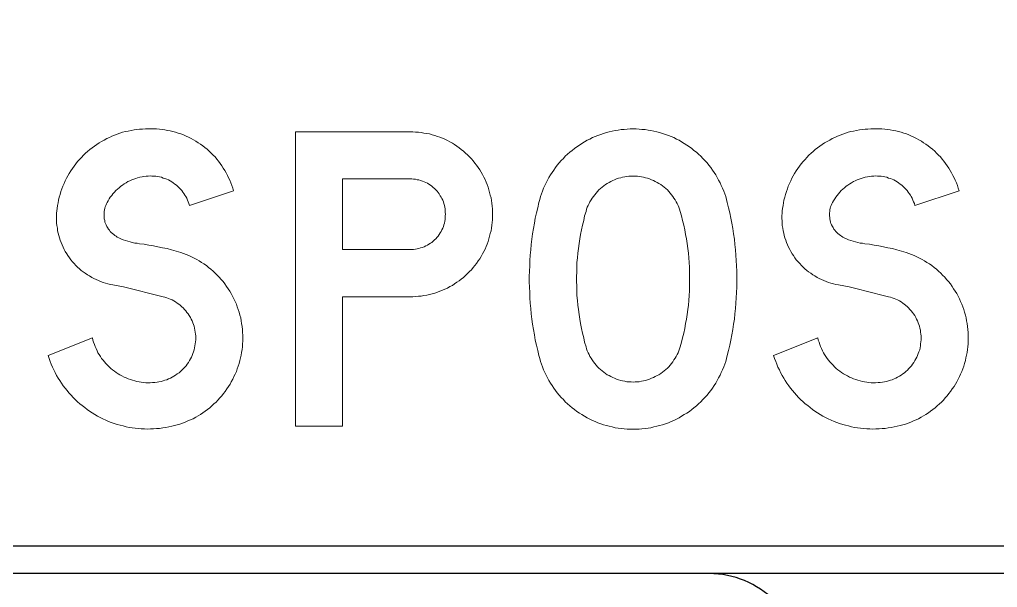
# Model space of a CAD drawing. Extents: x 0 to 420, y 0 to 297.
# Drawn here: x 169.04 to 195.62, y 176.21 to 191.64 of the extents above; entities that cross this region are included whole.
import ezdxf

# ---------------------------------------------------------------- set-up
doc = ezdxf.new("R2010")
doc.units = 0
doc.header["$LTSCALE"] = 0.3
doc.layers.add('BLUE', color=162, linetype='CONTINUOUS')
doc.layers.add('L25', color=1, linetype='CONTINUOUS')

msp = doc.modelspace()

# ---------------------------------------------------------------- linework, layer by layer
at = {"layer": 'BLUE'}
msp.add_lwpolyline([(101.0413013, 179.0823251), (101.0413013, 204.067902, -0.4142135624), (102.7913013, 205.817902), (247.7913013, 205.817902, -0.4142135624), (249.5413013, 204.067902), (249.5413013, 179.0823251, -0.4142135624), (247.7913013, 177.3323251), (102.7913013, 177.3323251, -0.4142135624)], format="xyb", close=True, dxfattribs=at)
at = {"layer": 'BLUE', "lineweight": 0}
for points in [[(172.7798102, 181.7846245), (172.7206504, 181.7780512), (172.6614907, 181.7780512), (172.5957576, 181.7714779), (172.5365978, 181.7714779), (172.477438, 181.7714779), (172.4117049, 181.7780512), (172.3525452, 181.7846245), (172.2933854, 181.7977711), (172.2342256, 181.8043444), (172.1750658, 181.8240643), (172.1159061, 181.837211), (172.0567463, 181.8569309), (171.9975865, 181.8766508), (171.9384267, 181.902944), (171.8858403, 181.922664), (171.8266805, 181.9555305), (171.774094, 181.9818237), (171.7215076, 182.0146903), (171.6689211, 182.0475568), (171.6229079, 182.0804234), (171.5703215, 182.1198632), (171.5243083, 182.1593031), (171.4782951, 182.1987429), (171.4388553, 182.2447561), (171.3928421, 182.2907692), (171.3534023, 182.3367824), (171.3139624, 182.3827956), (171.2745226, 182.4288087), (171.241656, 182.4813952), (171.2087895, 182.5339817), (171.175923, 182.5865681), (171.1496297, 182.6391546), (171.1233365, 182.6983144), (171.0970432, 182.7509008), (171.0773233, 182.8100606), (171.0576034, 182.8692204), (171.0378835, 182.9283802), (171.0247369, 182.9875399), (169.8218214, 182.5076884), (169.8481146, 182.4288087), (169.8809812, 182.349929), (169.9072744, 182.2710493), (169.940141, 182.1921696), (169.9795808, 182.1198632), (170.0124474, 182.0475568), (170.0518872, 181.9686771), (170.0979004, 181.8963707), (170.1373402, 181.8306377), (170.1833534, 181.7583313), (170.2293665, 181.6860249), (170.281953, 181.6202918), (170.3345395, 181.5545587), (170.3871259, 181.4953989), (170.4462857, 181.4296658), (170.4988722, 181.3705061), (170.558032, 181.3113463), (170.6171917, 181.2521865), (170.6829248, 181.1996), (170.7486579, 181.1470136), (170.814391, 181.0944271), (170.8801241, 181.0418406), (170.9458572, 180.9958275), (171.0181635, 180.9498143), (171.0904699, 180.9038012), (171.1627763, 180.8643613), (171.2350827, 180.8249215), (171.3073891, 180.7920549), (171.3862688, 180.7526151), (171.4651485, 180.7197485), (171.5374549, 180.6934553), (171.6163346, 180.6605887), (171.6952143, 180.6342955), (171.7806673, 180.6145756), (171.859547, 180.5948557), (171.9384267, 180.5751357), (172.0238797, 180.5554158), (172.1027594, 180.5422692), (172.1882125, 180.5356959), (172.2670922, 180.5225493), (172.3525452, 180.515976), (172.4379982, 180.515976), (172.5168779, 180.5094027), (172.6023309, 180.515976), (172.6877839, 180.515976), (172.7666636, 180.5225493), (172.8521166, 180.5291226), (172.9375696, 180.5422692), (173.0164493, 180.5554158), (173.1019023, 180.5685624), (173.180782, 180.5882824), (173.2530884, 180.6080023), (173.3319681, 180.6277222), (173.4042745, 180.6474421), (173.4765809, 180.6737354), (173.5488873, 180.7000286), (173.6211937, 180.7328951), (173.6935001, 180.7591884), (173.7592332, 180.7920549), (173.8315396, 180.8314948), (173.8972727, 180.8709346), (173.9630057, 180.9103745), (174.0287388, 180.9498143), (174.0878986, 180.9958275), (174.1536317, 181.0418406), (174.2127915, 181.0878538), (174.2719512, 181.1404403), (174.3245377, 181.1930267), (174.3836975, 181.2456132), (174.4362839, 181.2981997), (174.4888704, 181.3573594), (174.5414569, 181.4165192), (174.58747, 181.475679), (174.6334832, 181.5348388), (174.6794964, 181.6005719), (174.7189362, 181.6663049), (174.7649494, 181.732038), (174.7978159, 181.7977711), (174.8372558, 181.8635042), (174.8701223, 181.9358106), (174.9029888, 182.0015437), (174.9358554, 182.0738501), (174.9621486, 182.1461565), (174.9884419, 182.2184629), (175.0081618, 182.2907692), (175.0278817, 182.3696489), (175.0476016, 182.4419553), (175.0673216, 182.520835), (175.0804682, 182.5931414), (175.0936148, 182.6720211), (175.1001881, 182.7443275), (175.1067614, 182.8232072), (175.1133347, 182.9020869), (175.1133347, 182.9809666), (175.1133347, 183.0598463), (175.1067614, 183.138726), (175.1001881, 183.2176057), (175.0936148, 183.2964854), (175.0804682, 183.3753651), (175.0673216, 183.4542448), (175.0541749, 183.5331245), (175.034455, 183.6054309), (175.0081618, 183.6843106), (174.9884419, 183.756617), (174.9621486, 183.8354967), (174.9358554, 183.9078031), (174.9029888, 183.9801095), (174.8701223, 184.0524159), (174.8306825, 184.118149), (174.7978159, 184.1904554), (174.7583761, 184.2561885), (174.7123629, 184.3219216), (174.6663497, 184.3876546), (174.6203366, 184.4533877), (174.5743234, 184.5191208), (174.521737, 184.5782806), (174.4691505, 184.6374404), (174.416564, 184.6900268), (174.3639776, 184.7491866), (174.3048178, 184.8017731), (174.245658, 184.8543595), (174.1799249, 184.9003727), (174.1207651, 184.9529592), (174.0550321, 184.9989723), (173.989299, 185.0384122), (173.9235659, 185.0844253), (173.8578328, 185.1172919), (173.7855264, 185.1567317), (173.71322, 185.1895983), (173.6409136, 185.2224648), (173.5686072, 185.2553314), (173.4963008, 185.2816246), (173.4239944, 185.3079178), (173.2991016, 185.3473577), (173.1742087, 185.3802242), (173.0558892, 185.4130908), (172.9309963, 185.439384), (172.8061034, 185.4656772), (172.6812106, 185.4919705), (172.5563177, 185.5116904), (172.4314249, 185.5314103), (172.2999587, 185.5445569), (172.2407989, 185.5577035), (172.1750658, 185.5642769), (172.1093328, 185.5774235), (172.050173, 185.5971434), (171.9844399, 185.6168633), (171.9252801, 185.6365832), (171.859547, 185.6563032), (171.8003873, 185.6825964), (171.7412275, 185.7088896), (171.7017876, 185.7286096), (171.6689211, 185.7483295), (171.6360545, 185.7680494), (171.603188, 185.7943427), (171.5703215, 185.8206359), (171.5374549, 185.8535024), (171.5111617, 185.8797957), (171.4848684, 185.9126622), (171.4585752, 185.9455287), (171.4388553, 185.9849686), (171.4125621, 186.0178351), (171.3994154, 186.057275), (171.3796955, 186.0967148), (171.3665489, 186.1361547), (171.3599756, 186.1755945), (171.346829, 186.2216077), (171.3402557, 186.2610476), (171.3402557, 186.3004874), (171.3402557, 186.3465006), (171.3402557, 186.3859404), (171.346829, 186.4253803), (171.3534023, 186.4713934), (171.3599756, 186.5108333), (171.3731222, 186.5502731), (171.3862688, 186.589713), (171.4059887, 186.6291528), (171.4257087, 186.6685927), (171.4520019, 186.7146058), (171.4782951, 186.7671923), (171.5111617, 186.8132055), (171.5506015, 186.8592186), (171.5834681, 186.9052318), (171.6229079, 186.9512449), (171.6623478, 186.9906848), (171.7083609, 187.0301246), (171.7478008, 187.0695645), (171.7938139, 187.1090043), (171.8398271, 187.1418709), (171.8858403, 187.1747374), (171.9384267, 187.2010307), (171.9910132, 187.2338972), (172.0435997, 187.2536171), (172.0961861, 187.2799104), (172.1487726, 187.2996303), (172.2013591, 187.3193502), (172.2539455, 187.3390701), (172.3131053, 187.3522168), (172.3722651, 187.3653634), (172.4248516, 187.3719367), (172.4840113, 187.3850833), (172.5431711, 187.3850833), (172.5957576, 187.3916566), (172.6417707, 187.3850833), (172.6943572, 187.3850833), (172.7469437, 187.37851), (172.7995301, 187.3719367), (172.8455433, 187.3653634), (172.8981298, 187.3522168), (172.9441429, 187.3324968), (172.9967294, 187.3193502), (173.0427426, 187.2996303), (173.0887557, 187.2799104), (173.1347689, 187.2536171), (173.180782, 187.2273239), (173.2202219, 187.2010307), (173.266235, 187.1681641), (173.3056749, 187.1352976), (173.3451147, 187.102431), (173.3779813, 187.0695645), (173.4174211, 187.0301246), (173.4502877, 186.9906848), (173.4831542, 186.9512449), (173.5094475, 186.9118051), (173.5357407, 186.8657919), (173.5620339, 186.8263521), (173.5883272, 186.7803389), (173.6080471, 186.7343258), (173.627767, 186.6817393), (173.6474869, 186.6357261), (173.6606335, 186.589713), (174.8569757, 186.9841115), (174.8372558, 187.0564179), (174.8109625, 187.1287243), (174.7846693, 187.2010307), (174.7583761, 187.2733371), (174.7255095, 187.3390701), (174.692643, 187.4048032), (174.6597764, 187.4705363), (174.6203366, 187.5362694), (174.5808967, 187.6020025), (174.5414569, 187.6677356), (174.4954437, 187.7268953), (174.4494306, 187.7860551), (174.4034174, 187.8452149), (174.3574042, 187.9043747), (174.3048178, 187.9569611), (174.2522313, 188.0095476), (174.1930715, 188.0621341), (174.1404851, 188.1147205), (174.0813253, 188.1607337), (174.0221655, 188.2067469), (173.9630057, 188.25276), (173.8972727, 188.2921999), (173.8381129, 188.3316397), (173.7723798, 188.3710796), (173.7066467, 188.4039461), (173.6343403, 188.443386), (173.5686072, 188.4696792), (173.4963008, 188.5025457), (173.4305678, 188.528839), (173.3582614, 188.5551322), (173.285955, 188.5748521), (173.2136486, 188.5945721), (173.1413422, 188.614292), (173.0690358, 188.6274386), (172.9901561, 188.6405852), (172.9178497, 188.6537318), (172.8455433, 188.6603051), (172.7666636, 188.6668784), (172.6943572, 188.6668784), (172.6154775, 188.6668784), (172.5431711, 188.6668784), (172.4642914, 188.6668784), (172.3854117, 188.6603051), (172.306532, 188.6603051), (172.2276523, 188.6471585), (172.1553459, 188.6405852), (172.0764662, 188.6274386), (171.9975865, 188.6077187), (171.9252801, 188.5945721), (171.8464004, 188.5748521), (171.774094, 188.5485589), (171.7017876, 188.5222657), (171.6229079, 188.4959724), (171.5506015, 188.4696792), (171.4848684, 188.4368126), (171.4125621, 188.4039461), (171.3402557, 188.3645063), (171.2745226, 188.3250664), (171.2087895, 188.2856266), (171.1430564, 188.2461867), (171.0773233, 188.2001735), (171.0181635, 188.1541604), (170.9524305, 188.1081472), (170.8932707, 188.0555608), (170.8341109, 188.0029743), (170.7815244, 187.9503878), (170.728938, 187.891228), (170.6697782, 187.8386416), (170.623765, 187.7794818), (170.5711786, 187.7137487), (170.5251654, 187.6545889), (170.4791523, 187.5888559), (170.4397124, 187.5231228), (170.3936992, 187.4573897), (170.3542594, 187.3916566), (170.3213929, 187.3259235), (170.281953, 187.2536171), (170.2556598, 187.1813107), (170.2227932, 187.1090043), (170.1965, 187.0366979), (170.1702068, 186.9643916), (170.1439135, 186.8855119), (170.1241936, 186.8132055), (170.1044737, 186.7343258), (170.0913271, 186.6620194), (170.0781804, 186.5831397), (170.0650338, 186.50426), (170.0584605, 186.4385269), (170.0518872, 186.3727938), (170.0453139, 186.3070607), (170.0453139, 186.2347543), (170.0518872, 186.1690212), (170.0518872, 186.1032881), (170.0584605, 186.0375551), (170.0716071, 185.971822), (170.0781804, 185.8995156), (170.0979004, 185.8337825), (170.111047, 185.7680494), (170.1307669, 185.7088896), (170.1504868, 185.6431566), (170.1767801, 185.5774235), (170.2030733, 185.5182637), (170.2293665, 185.4525306), (170.2556598, 185.3933708), (170.2885263, 185.3342111), (170.3279662, 185.2750513), (170.3608327, 185.2224648), (170.4002726, 185.163305), (170.4397124, 185.1107186), (170.4857256, 185.0581321), (170.5251654, 185.0121189), (170.5711786, 184.9595325), (170.623765, 184.9135193), (170.6697782, 184.8675062), (170.7223647, 184.821493), (170.7749511, 184.7820531), (170.8275376, 184.7426133), (170.8866974, 184.7031734), (170.9458572, 184.6703069), (171.0050169, 184.6308671), (171.0641767, 184.5980005), (171.1233365, 184.5717073), (171.1890696, 184.545414), (171.2482293, 184.5191208), (171.3139624, 184.4928276), (171.3796955, 184.4731077), (171.4454286, 184.4533877), (171.517735, 184.4402411), (171.5834681, 184.4270945), (171.7280809, 184.4008013), (171.8726936, 184.374508), (172.0173064, 184.3416415), (172.1619192, 184.3022016), (172.2999587, 184.2693351), (172.5168779, 184.2101753), (172.7272237, 184.1575888), (172.9441429, 184.1050024), (172.9901561, 184.0918558), (173.0427426, 184.0787091), (173.095329, 184.0589892), (173.1413422, 184.0392693), (173.1939286, 184.0195494), (173.2399418, 183.9932561), (173.285955, 183.9669629), (173.3253948, 183.9340964), (173.371408, 183.9078031), (173.4108478, 183.8749366), (173.4502877, 183.8354967), (173.4897275, 183.8026302), (173.5291674, 183.7631903), (173.5620339, 183.7237505), (173.5949005, 183.6777373), (173.627767, 183.6382975), (173.6540602, 183.5922843), (173.6869268, 183.5462712), (173.7066467, 183.500258), (173.7329399, 183.4542448), (173.7526599, 183.4016584), (173.7723798, 183.3490719), (173.7855264, 183.3030587), (173.798673, 183.2504723), (173.8118196, 183.1978858), (173.8183929, 183.1452993), (173.8249663, 183.0927129), (173.8315396, 183.0401264), (173.8315396, 182.9875399), (173.8315396, 182.9349535), (173.8249663, 182.882367), (173.8183929, 182.8297805), (173.8118196, 182.7706208), (173.798673, 182.7180343), (173.7855264, 182.6654478), (173.7723798, 182.6128614), (173.7526599, 182.5602749), (173.7329399, 182.5142617), (173.71322, 182.4616753), (173.6869268, 182.4156621), (173.6606335, 182.3696489), (173.6343403, 182.3236358), (173.6014738, 182.2776226), (173.5686072, 182.2316095), (173.5357407, 182.1921696), (173.4963008, 182.1527298), (173.456861, 182.1132899), (173.4174211, 182.0738501), (173.3779813, 182.0409835), (173.3319681, 182.008117), (173.285955, 181.9752504), (173.2399418, 181.9489572), (173.1939286, 181.922664), (173.1479155, 181.8963707), (173.095329, 181.8766508), (173.0427426, 181.8503576), (172.9967294, 181.837211), (172.9441429, 181.817491), (172.8915565, 181.8043444), (172.8323967, 181.7977711)], [(179.6620642, 184.1050024), (177.8215378, 184.1050024), (177.8215378, 180.5882824), (176.5397426, 180.5882824), (176.5397426, 188.5879987), (179.6620642, 188.5879987), (179.7343706, 188.5879987), (179.806677, 188.5814254), (179.8855567, 188.5748521), (179.957863, 188.5682788), (180.0301694, 188.5551322), (180.1090491, 188.5419856), (180.1813555, 188.528839), (180.2536619, 188.509119), (180.3259683, 188.4893991), (180.3982747, 188.4631059), (180.4640078, 188.443386), (180.5363142, 188.4105194), (180.6020473, 188.3842262), (180.6743537, 188.3513596), (180.7400868, 188.3119198), (180.8058198, 188.2790532), (180.8649796, 188.2396134), (180.9307127, 188.2001735), (180.9898725, 188.1541604), (181.0490322, 188.1081472), (181.108192, 188.0621341), (181.1673518, 188.0095476), (181.2199383, 187.9635344), (181.2725247, 187.9043747), (181.3251112, 187.8517882), (181.3711244, 187.7992017), (181.4171375, 187.740042), (181.4631507, 187.6808822), (181.5091638, 187.6151491), (181.5486037, 187.5559893), (181.5880435, 187.4902562), (181.6274834, 187.4245231), (181.6603499, 187.3587901), (181.6932165, 187.293057), (181.726083, 187.2207506), (181.7523763, 187.1550175), (181.7786695, 187.0827111), (181.7983894, 187.0104047), (181.8181093, 186.9380983), (181.8378293, 186.8657919), (181.8575492, 186.7934855), (181.8706958, 186.7211791), (181.8772691, 186.6488728), (181.8904157, 186.569993), (181.896989, 186.4976867), (181.896989, 186.418807), (181.896989, 186.3465006), (181.896989, 186.2741942), (181.896989, 186.1953145), (181.8904157, 186.1230081), (181.8772691, 186.0507017), (181.8706958, 185.971822), (181.8575492, 185.8995156), (181.8378293, 185.8272092), (181.8181093, 185.7549028), (181.7983894, 185.6825964), (181.7786695, 185.61029), (181.7523763, 185.5379836), (181.726083, 185.4722505), (181.6932165, 185.3999441), (181.6603499, 185.3342111), (181.6274834, 185.268478), (181.5880435, 185.2027449), (181.5486037, 185.1370118), (181.5091638, 185.077852), (181.4631507, 185.0121189), (181.4171375, 184.9529592), (181.3711244, 184.9003727), (181.3251112, 184.8412129), (181.2725247, 184.7886265), (181.2199383, 184.73604), (181.1673518, 184.6834535), (181.108192, 184.6308671), (181.0490322, 184.5848539), (180.9898725, 184.5388407), (180.9307127, 184.4994009), (180.8649796, 184.4533877), (180.8058198, 184.4139479), (180.7400868, 184.3810813), (180.6743537, 184.3416415), (180.6020473, 184.3087749), (180.5363142, 184.2824817), (180.4640078, 184.2561885), (180.3982747, 184.2298952), (180.3259683, 184.203602), (180.2536619, 184.1838821), (180.1813555, 184.1641622), (180.1090491, 184.1510155), (180.0301694, 184.1378689), (179.957863, 184.1247223), (179.8855567, 184.118149), (179.806677, 184.1115757), (179.7343706, 184.1050024)], [(183.1590643, 186.6685927), (183.1261977, 186.5239799), (183.0933312, 186.3859404), (183.0604646, 186.2413276), (183.0341714, 186.1032881), (183.0078782, 185.9586754), (182.9881582, 185.8140626), (182.9684383, 185.6694498), (182.9487184, 185.524837), (182.9355718, 185.3802242), (182.9224252, 185.2356114), (182.9158518, 185.0909986), (182.9092785, 184.9463859), (182.9027052, 184.8017731), (182.8961319, 184.6571603), (182.8961319, 184.5125475), (182.9027052, 184.3679347), (182.9092785, 184.2233219), (182.9158518, 184.0787091), (182.9224252, 183.9340964), (182.9355718, 183.7894836), (182.9487184, 183.6448708), (182.9684383, 183.500258), (182.9881582, 183.3622185), (183.0078782, 183.2176057), (183.0341714, 183.072993), (183.0604646, 182.9283802), (183.0933312, 182.7903407), (183.1261977, 182.6457279), (183.1590643, 182.5076884), (183.1787842, 182.4288087), (183.2050774, 182.349929), (183.2313707, 182.2710493), (183.2576639, 182.1987429), (183.2839571, 182.1198632), (183.3168237, 182.0475568), (183.3562635, 181.9752504), (183.3891301, 181.902944), (183.4285699, 181.8306377), (183.4745831, 181.7583313), (183.5140229, 181.6925982), (183.5600361, 181.6202918), (183.6126225, 181.5545587), (183.6586357, 181.4953989), (183.7112222, 181.4296658), (183.7638086, 181.3705061), (183.8229684, 181.3113463), (183.8755549, 181.2521865), (183.9347147, 181.1930267), (184.0004477, 181.1404403), (184.0596075, 181.0878538), (184.1253406, 181.0418406), (184.1910737, 180.9892542), (184.2568068, 180.943241), (184.3291132, 180.9038012), (184.3948463, 180.857788), (184.4671526, 180.8183482), (184.539459, 180.7789083), (184.6117654, 180.7460418), (184.6906451, 180.7131752), (184.7629515, 180.6803087), (184.8418312, 180.6540154), (184.9141376, 180.6277222), (184.9930173, 180.6080023), (185.071897, 180.5882824), (185.1507767, 180.5685624), (185.2296564, 180.5488425), (185.3151094, 180.5356959), (185.3939891, 180.5291226), (185.4728688, 180.515976), (185.5583218, 180.5094027), (185.6372015, 180.5094027), (185.7160813, 180.5094027), (185.8015343, 180.5094027), (185.880414, 180.5094027), (185.9592937, 180.515976), (186.0447467, 180.5291226), (186.1236264, 180.5356959), (186.2025061, 180.5488425), (186.2813858, 180.5685624), (186.3602655, 180.5882824), (186.4391452, 180.6080023), (186.5180249, 180.6277222), (186.5969046, 180.6540154), (186.6757843, 180.6803087), (186.7480907, 180.7131752), (186.8203971, 180.7460418), (186.8992768, 180.7789083), (186.9715832, 180.8183482), (187.0373162, 180.857788), (187.1096226, 180.9038012), (187.1753557, 180.943241), (187.2476621, 180.9892542), (187.3133952, 181.0418406), (187.372555, 181.0878538), (187.4382881, 181.1404403), (187.4974478, 181.1930267), (187.5566076, 181.2521865), (187.6157674, 181.3113463), (187.6683539, 181.3705061), (187.7275136, 181.4296658), (187.7735268, 181.4953989), (187.8261133, 181.5545587), (187.8721264, 181.6202918), (187.9181396, 181.6925982), (187.9641527, 181.7583313), (188.0035926, 181.8306377), (188.0430324, 181.902944), (188.0824723, 181.9752504), (188.1153388, 182.0475568), (188.1482054, 182.1198632), (188.1810719, 182.1987429), (188.2073652, 182.2710493), (188.2336584, 182.349929), (188.2533783, 182.4288087), (188.2730982, 182.5076884), (188.3125381, 182.6457279), (188.3454046, 182.7903407), (188.3716979, 182.9283802), (188.3979911, 183.072993), (188.4242843, 183.2176057), (188.4505776, 183.3622185), (188.4702975, 183.500258), (188.4834441, 183.6448708), (188.503164, 183.7894836), (188.5097373, 183.9340964), (188.522884, 184.0787091), (188.5294573, 184.2233219), (188.5360306, 184.3679347), (188.5360306, 184.5125475), (188.5360306, 184.6571603), (188.5360306, 184.8017731), (188.5294573, 184.9463859), (188.522884, 185.0909986), (188.5097373, 185.2356114), (188.503164, 185.3802242), (188.4834441, 185.524837), (188.4702975, 185.6694498), (188.4505776, 185.8140626), (188.4242843, 185.9586754), (188.3979911, 186.1032881), (188.3716979, 186.2413276), (188.3454046, 186.3859404), (188.3125381, 186.5239799), (188.2730982, 186.6685927), (188.2533783, 186.7474724), (188.2336584, 186.8263521), (188.2073652, 186.8986585), (188.1810719, 186.9775382), (188.1482054, 187.0564179), (188.1153388, 187.1287243), (188.0824723, 187.2010307), (188.0430324, 187.2733371), (188.0035926, 187.3456434), (187.9641527, 187.4179498), (187.9181396, 187.4836829), (187.8721264, 187.549416), (187.8261133, 187.6151491), (187.7735268, 187.6808822), (187.7275136, 187.7466153), (187.6683539, 187.805775), (187.6157674, 187.8649348), (187.5566076, 187.9240946), (187.4974478, 187.9766811), (187.4382881, 188.0358408), (187.372555, 188.081854), (187.3133952, 188.1344405), (187.2476621, 188.1804536), (187.1753557, 188.2264668), (187.1096226, 188.2724799), (187.0373162, 188.3119198), (186.9715832, 188.3579329), (186.8992768, 188.3907995), (186.8203971, 188.4302393), (186.7480907, 188.4631059), (186.6757843, 188.4893991), (186.5969046, 188.5156924), (186.5180249, 188.5419856), (186.4391452, 188.5682788), (186.3602655, 188.5879987), (186.2813858, 188.6077187), (186.2025061, 188.6208653), (186.1236264, 188.6340119), (186.0447467, 188.6471585), (185.9592937, 188.6537318), (185.880414, 188.6603051), (185.8015343, 188.6668784), (185.7160813, 188.6668784), (185.6372015, 188.6668784), (185.5583218, 188.6603051), (185.4728688, 188.6537318), (185.3939891, 188.6471585), (185.3151094, 188.6340119), (185.2296564, 188.6208653), (185.1507767, 188.6077187), (185.071897, 188.5879987), (184.9930173, 188.5682788), (184.9141376, 188.5419856), (184.8418312, 188.5156924), (184.7629515, 188.4893991), (184.6906451, 188.4631059), (184.6117654, 188.4302393), (184.539459, 188.3907995), (184.4671526, 188.3579329), (184.3948463, 188.3119198), (184.3291132, 188.2724799), (184.2568068, 188.2264668), (184.1910737, 188.1804536), (184.1253406, 188.1344405), (184.0596075, 188.081854), (184.0004477, 188.0358408), (183.9347147, 187.9766811), (183.8755549, 187.9240946), (183.8229684, 187.8649348), (183.7638086, 187.805775), (183.7112222, 187.7466153), (183.6586357, 187.6808822), (183.6126225, 187.6151491), (183.5600361, 187.549416), (183.5140229, 187.4836829), (183.4745831, 187.4179498), (183.4285699, 187.3456434), (183.3891301, 187.2733371), (183.3562635, 187.2010307), (183.3168237, 187.1287243), (183.2839571, 187.0564179), (183.2576639, 186.9775382), (183.2313707, 186.8986585), (183.2050774, 186.8263521), (183.1787842, 186.7474724)], [(192.4931623, 181.7846245), (192.4340025, 181.7780512), (192.3748427, 181.7780512), (192.3091096, 181.7714779), (192.2499499, 181.7714779), (192.1907901, 181.7714779), (192.125057, 181.7780512), (192.0658972, 181.7846245), (192.0067374, 181.7977711), (191.9475777, 181.8043444), (191.8884179, 181.8240643), (191.8292581, 181.837211), (191.7700983, 181.8569309), (191.7109386, 181.8766508), (191.6517788, 181.902944), (191.5991923, 181.922664), (191.5400325, 181.9555305), (191.4874461, 181.9818237), (191.4348596, 182.0146903), (191.3822731, 182.0475568), (191.33626, 182.0804234), (191.2836735, 182.1198632), (191.2376604, 182.1593031), (191.1916472, 182.1987429), (191.1522073, 182.2447561), (191.1061942, 182.2907692), (191.0667543, 182.3367824), (191.0273145, 182.3827956), (190.9944479, 182.4288087), (190.9550081, 182.4813952), (190.9221415, 182.5339817), (190.8958483, 182.5865681), (190.8629818, 182.6391546), (190.8366885, 182.6983144), (190.8103953, 182.7509008), (190.7906754, 182.8100606), (190.7709555, 182.8692204), (190.7512355, 182.9283802), (190.7380889, 182.9875399), (189.5351735, 182.5076884), (189.5614667, 182.4288087), (189.5943332, 182.349929), (189.6206265, 182.2710493), (189.653493, 182.1921696), (189.6929329, 182.1198632), (189.7257994, 182.0475568), (189.7652393, 181.9686771), (189.8112524, 181.8963707), (189.8506923, 181.8306377), (189.8967054, 181.7583313), (189.9492919, 181.6860249), (189.9953051, 181.6202918), (190.0478915, 181.5545587), (190.100478, 181.4953989), (190.1596378, 181.4296658), (190.2122242, 181.3705061), (190.271384, 181.3113463), (190.3371171, 181.2521865), (190.3962769, 181.1996), (190.46201, 181.1470136), (190.527743, 181.0944271), (190.5934761, 181.0418406), (190.6592092, 180.9958275), (190.7315156, 180.9498143), (190.803822, 180.9038012), (190.8761284, 180.8643613), (190.9484348, 180.8249215), (191.0207412, 180.7920549), (191.0996209, 180.7526151), (191.1785006, 180.7197485), (191.250807, 180.6934553), (191.3296867, 180.6605887), (191.4151397, 180.6342955), (191.4940194, 180.6145756), (191.5728991, 180.5948557), (191.6517788, 180.5751357), (191.7372318, 180.5554158), (191.8161115, 180.5422692), (191.9015645, 180.5356959), (191.9870175, 180.5225493), (192.0658972, 180.515976), (192.1513502, 180.515976), (192.2368032, 180.5094027), (192.3156829, 180.515976), (192.4011359, 180.515976), (192.486589, 180.5225493), (192.5654687, 180.5291226), (192.6509217, 180.5422692), (192.7298014, 180.5554158), (192.8152544, 180.5685624), (192.8941341, 180.5882824), (192.9730138, 180.6080023), (193.0453202, 180.6277222), (193.1176266, 180.6474421), (193.189933, 180.6737354), (193.2622394, 180.7000286), (193.3345457, 180.7328951), (193.4068521, 180.7591884), (193.4725852, 180.7920549), (193.5448916, 180.8314948), (193.6106247, 180.8709346), (193.6763578, 180.9103745), (193.7420909, 180.9498143), (193.8012506, 180.9958275), (193.8669837, 181.0418406), (193.9261435, 181.0878538), (193.9853033, 181.1404403), (194.0444631, 181.1930267), (194.0970495, 181.2456132), (194.149636, 181.2981997), (194.2022225, 181.3573594), (194.2548089, 181.4165192), (194.3008221, 181.475679), (194.3468353, 181.5348388), (194.3928484, 181.6005719), (194.4388616, 181.6663049), (194.4783014, 181.732038), (194.5177413, 181.7977711), (194.5506078, 181.8635042), (194.5834744, 181.9358106), (194.6163409, 182.0015437), (194.6492074, 182.0738501), (194.6755007, 182.1461565), (194.7017939, 182.2184629), (194.7215138, 182.2907692), (194.7478071, 182.3696489), (194.7609537, 182.4419553), (194.7806736, 182.520835), (194.7938202, 182.5931414), (194.8069668, 182.6720211), (194.8135402, 182.7443275), (194.8201135, 182.8232072), (194.8266868, 182.9020869), (194.8266868, 182.9809666), (194.8266868, 183.0598463), (194.8201135, 183.138726), (194.8135402, 183.2176057), (194.8069668, 183.2964854), (194.7938202, 183.3753651), (194.7806736, 183.4542448), (194.767527, 183.5331245), (194.7478071, 183.6054309), (194.7280871, 183.6843106), (194.7017939, 183.756617), (194.6755007, 183.8354967), (194.6492074, 183.9078031), (194.6163409, 183.9801095), (194.5834744, 184.0524159), (194.5506078, 184.118149), (194.511168, 184.1904554), (194.4717281, 184.2561885), (194.425715, 184.3219216), (194.3862751, 184.3876546), (194.3402619, 184.4533877), (194.2876755, 184.5191208), (194.235089, 184.5782806), (194.1890758, 184.6374404), (194.1299161, 184.6900268), (194.0773296, 184.7491866), (194.0181698, 184.8017731), (193.9590101, 184.8543595), (193.8998503, 184.9003727), (193.8341172, 184.9529592), (193.7683841, 184.9989723), (193.702651, 185.0384122), (193.6369179, 185.0844253), (193.5711849, 185.1172919), (193.4988785, 185.1567317), (193.4265721, 185.1895983), (193.3542657, 185.2224648), (193.2819593, 185.2553314), (193.2096529, 185.2816246), (193.1373465, 185.3079178), (193.0124536, 185.3473577), (192.8875608, 185.3802242), (192.7692412, 185.4130908), (192.6443484, 185.439384), (192.5194555, 185.4656772), (192.3945626, 185.4919705), (192.2696698, 185.5116904), (192.1447769, 185.5314103), (192.0133107, 185.5445569), (191.954151, 185.5577035), (191.8884179, 185.5642769), (191.8226848, 185.5774235), (191.763525, 185.5971434), (191.6977919, 185.6168633), (191.6386322, 185.6365832), (191.5728991, 185.6563032), (191.5137393, 185.6825964), (191.4545795, 185.7088896), (191.421713, 185.7286096), (191.3822731, 185.7483295), (191.3494066, 185.7680494), (191.3165401, 185.7943427), (191.2836735, 185.8206359), (191.250807, 185.8535024), (191.2245137, 185.8797957), (191.1982205, 185.9126622), (191.1719273, 185.9455287), (191.1522073, 185.9849686), (191.1324874, 186.0178351), (191.1127675, 186.057275), (191.0930476, 186.0967148), (191.0799009, 186.1361547), (191.0733276, 186.1755945), (191.060181, 186.2216077), (191.060181, 186.2610476), (191.0536077, 186.3004874), (191.0536077, 186.3465006), (191.0536077, 186.3859404), (191.060181, 186.4253803), (191.0667543, 186.4713934), (191.0733276, 186.5108333), (191.0864743, 186.5502731), (191.0996209, 186.589713), (191.1193408, 186.6291528), (191.1390607, 186.6685927), (191.165354, 186.7146058), (191.1982205, 186.7671923), (191.231087, 186.8132055), (191.2639536, 186.8592186), (191.2968201, 186.9052318), (191.33626, 186.9512449), (191.3756998, 186.9906848), (191.421713, 187.0301246), (191.4611528, 187.0695645), (191.507166, 187.1090043), (191.5531792, 187.1418709), (191.6057656, 187.1747374), (191.6517788, 187.2010307), (191.7043653, 187.2338972), (191.7569517, 187.2536171), (191.8095382, 187.2799104), (191.8621247, 187.2996303), (191.9147111, 187.3193502), (191.9738709, 187.3390701), (192.0264574, 187.3522168), (192.0856171, 187.3653634), (192.1382036, 187.3719367), (192.1973634, 187.3850833), (192.2565232, 187.3850833), (192.3091096, 187.3916566), (192.3551228, 187.3850833), (192.4077093, 187.3850833), (192.4602957, 187.37851), (192.5128822, 187.3719367), (192.5588954, 187.3653634), (192.6114818, 187.3522168), (192.657495, 187.3324968), (192.7100814, 187.3193502), (192.7560946, 187.2996303), (192.8021078, 187.2799104), (192.8481209, 187.2536171), (192.8941341, 187.2273239), (192.9335739, 187.2010307), (192.9795871, 187.1681641), (193.0190269, 187.1352976), (193.0584668, 187.102431), (193.0913333, 187.0695645), (193.1307732, 187.0301246), (193.1636397, 186.9906848), (193.1965063, 186.9512449), (193.2227995, 186.9118051), (193.255666, 186.8657919), (193.275386, 186.8263521), (193.3016792, 186.7803389), (193.3213991, 186.7343258), (193.3411191, 186.6817393), (193.360839, 186.6357261), (193.3739856, 186.589713), (194.576901, 186.9841115), (194.5506078, 187.0564179), (194.5308879, 187.1287243), (194.5045947, 187.2010307), (194.4717281, 187.2733371), (194.4454349, 187.3390701), (194.405995, 187.4048032), (194.3731285, 187.4705363), (194.3336886, 187.5362694), (194.2942488, 187.6020025), (194.2548089, 187.6677356), (194.2087958, 187.7268953), (194.1627826, 187.7860551), (194.1167695, 187.8452149), (194.0707563, 187.9043747), (194.0181698, 187.9569611), (193.9655834, 188.0095476), (193.9129969, 188.0621341), (193.8538371, 188.1147205), (193.7946773, 188.1607337), (193.7355176, 188.2067469), (193.6763578, 188.25276), (193.6106247, 188.2921999), (193.5514649, 188.3316397), (193.4857318, 188.3710796), (193.4199988, 188.4039461), (193.3476924, 188.443386), (193.2819593, 188.4696792), (193.2096529, 188.5025457), (193.1439198, 188.528839), (193.0716134, 188.5551322), (192.999307, 188.5748521), (192.9270006, 188.5945721), (192.8546942, 188.614292), (192.7823878, 188.6274386), (192.7035081, 188.6405852), (192.6312017, 188.6537318), (192.5588954, 188.6603051), (192.4800156, 188.6668784), (192.4077093, 188.6668784), (192.3288296, 188.6668784), (192.2565232, 188.6668784), (192.1776435, 188.6668784), (192.0987638, 188.6603051), (192.0198841, 188.6603051), (191.9410044, 188.6471585), (191.868698, 188.6405852), (191.7898183, 188.6274386), (191.7109386, 188.6077187), (191.6386322, 188.5945721), (191.5597525, 188.5748521), (191.4874461, 188.5485589), (191.4151397, 188.5222657), (191.3428333, 188.4959724), (191.2705269, 188.4696792), (191.1982205, 188.4368126), (191.1259141, 188.4039461), (191.060181, 188.3645063), (190.9878746, 188.3250664), (190.9221415, 188.2856266), (190.8564085, 188.2461867), (190.7906754, 188.2001735), (190.7315156, 188.1541604), (190.6657825, 188.1081472), (190.6066227, 188.0555608), (190.5540363, 188.0029743), (190.4948765, 187.9503878), (190.44229, 187.891228), (190.3897036, 187.8386416), (190.3371171, 187.7794818), (190.2845306, 187.7137487), (190.2385175, 187.6545889), (190.1925043, 187.5888559), (190.1530645, 187.5231228), (190.1070513, 187.4573897), (190.0676114, 187.3916566), (190.0347449, 187.3259235), (190.0018784, 187.2536171), (189.9690118, 187.1813107), (189.9361453, 187.1090043), (189.909852, 187.0366979), (189.8835588, 186.9643916), (189.8572656, 186.8855119), (189.8375457, 186.8132055), (189.8178257, 186.7343258), (189.8046791, 186.6620194), (189.7915325, 186.5831397), (189.7783859, 186.50426), (189.7718126, 186.4385269), (189.7652393, 186.3727938), (189.7586659, 186.3070607), (189.7586659, 186.2347543), (189.7652393, 186.1690212), (189.7652393, 186.1032881), (189.7718126, 186.0375551), (189.7849592, 185.971822), (189.7915325, 185.8995156), (189.8112524, 185.8337825), (189.824399, 185.7680494), (189.844119, 185.7088896), (189.8638389, 185.6431566), (189.8901321, 185.5774235), (189.9164254, 185.5182637), (189.9427186, 185.4525306), (189.9755851, 185.3933708), (190.0018784, 185.3342111), (190.0413182, 185.2750513), (190.0741848, 185.2224648), (190.1136246, 185.163305), (190.1530645, 185.1107186), (190.1990776, 185.0581321), (190.2450908, 185.0121189), (190.2911039, 184.9595325), (190.3371171, 184.9135193), (190.3831303, 184.8675062), (190.4357167, 184.821493), (190.4883032, 184.7820531), (190.547463, 184.7426133), (190.6000494, 184.7031734), (190.6592092, 184.6703069), (190.718369, 184.6308671), (190.7775288, 184.5980005), (190.8366885, 184.5717073), (190.9024216, 184.545414), (190.9681547, 184.5191208), (191.0273145, 184.4928276), (191.0930476, 184.4731077), (191.165354, 184.4533877), (191.231087, 184.4402411), (191.2968201, 184.4270945), (191.4414329, 184.4008013), (191.5860457, 184.374508), (191.7306585, 184.3416415), (191.8752713, 184.3022016), (192.0133107, 184.2693351), (192.2302299, 184.2101753), (192.4405758, 184.1575888), (192.657495, 184.1050024), (192.7100814, 184.0918558), (192.7560946, 184.0787091), (192.8086811, 184.0589892), (192.8546942, 184.0392693), (192.9072807, 184.0195494), (192.9532939, 183.9932561), (192.999307, 183.9669629), (193.0453202, 183.9340964), (193.08476, 183.9078031), (193.1241999, 183.8749366), (193.170213, 183.8354967), (193.2030796, 183.8026302), (193.2425194, 183.7631903), (193.275386, 183.7237505), (193.3082525, 183.6777373), (193.3411191, 183.6382975), (193.3739856, 183.5922843), (193.4002788, 183.5462712), (193.4199988, 183.500258), (193.446292, 183.4542448), (193.4660119, 183.4016584), (193.4857318, 183.3490719), (193.4988785, 183.3030587), (193.5120251, 183.2504723), (193.5251717, 183.1978858), (193.531745, 183.1452993), (193.5383183, 183.0927129), (193.5448916, 183.0401264), (193.5448916, 182.9875399), (193.5448916, 182.9349535), (193.5383183, 182.882367), (193.531745, 182.8297805), (193.5251717, 182.7706208), (193.5185984, 182.7180343), (193.5054518, 182.6654478), (193.4857318, 182.6128614), (193.4660119, 182.5602749), (193.446292, 182.5142617), (193.4265721, 182.4616753), (193.4002788, 182.4156621), (193.3739856, 182.3696489), (193.3476924, 182.3236358), (193.3148258, 182.2776226), (193.2819593, 182.2316095), (193.2490927, 182.1921696), (193.2096529, 182.1527298), (193.170213, 182.1132899), (193.1307732, 182.0738501), (193.0913333, 182.0409835), (193.0453202, 182.008117), (192.999307, 181.9752504), (192.9532939, 181.9489572), (192.9072807, 181.922664), (192.8612675, 181.8963707), (192.8086811, 181.8766508), (192.7560946, 181.8503576), (192.7100814, 181.837211), (192.657495, 181.817491), (192.6049085, 181.8043444), (192.552322, 181.7977711)], [(184.4408594, 186.4253803), (184.4014196, 186.3004874), (184.3751263, 186.1755945), (184.3422598, 186.0507017), (184.3159666, 185.9258088), (184.2896733, 185.800916), (184.2699534, 185.6760231), (184.2502335, 185.5511302), (184.2305135, 185.4196641), (184.2173669, 185.2947712), (184.2042203, 185.163305), (184.1910737, 185.0384122), (184.1845004, 184.906946), (184.1845004, 184.7820531), (184.1779271, 184.650587), (184.1779271, 184.5256941), (184.1845004, 184.394228), (184.1845004, 184.2627618), (184.1910737, 184.1378689), (184.2042203, 184.0064028), (184.2173669, 183.8815099), (184.2305135, 183.756617), (184.2502335, 183.6251509), (184.2699534, 183.500258), (184.2896733, 183.3753651), (184.3159666, 183.243899), (184.3422598, 183.1190061), (184.3751263, 182.9941133), (184.4014196, 182.8692204), (184.4408594, 182.7443275), (184.454006, 182.6917411), (184.473726, 182.6391546), (184.5000192, 182.5865681), (184.5197391, 182.5339817), (184.5460323, 182.4813952), (184.5788989, 182.435382), (184.6051921, 182.3893689), (184.6380587, 182.3367824), (184.6774985, 182.2907692), (184.7103651, 182.2513294), (184.7498049, 182.2053162), (184.7892448, 182.1658764), (184.8286846, 182.1264365), (184.8746978, 182.09357), (184.9207109, 182.0541301), (184.9667241, 182.0212636), (185.0127372, 181.9883971), (185.0653237, 181.9621038), (185.1113369, 181.9358106), (185.1639233, 181.9095174), (185.2165098, 181.8897974), (185.2690963, 181.8635042), (185.3216827, 181.8503576), (185.3808425, 181.8306377), (185.433429, 181.817491), (185.4925888, 181.8109177), (185.5451752, 181.7977711), (185.604335, 181.7911978), (185.6634948, 181.7911978), (185.7160813, 181.7846245), (185.775241, 181.7911978), (185.8344008, 181.7911978), (185.8869873, 181.7977711), (185.946147, 181.8109177), (185.9987335, 181.817491), (186.0578933, 181.8306377), (186.1104798, 181.8503576), (186.1630662, 181.8635042), (186.222226, 181.8897974), (186.2682392, 181.9095174), (186.3208256, 181.9358106), (186.3734121, 181.9621038), (186.4194253, 181.9883971), (186.4720117, 182.0212636), (186.5180249, 182.0541301), (186.564038, 182.09357), (186.6034779, 182.1264365), (186.6494911, 182.1658764), (186.6889309, 182.2053162), (186.7217974, 182.2513294), (186.7612373, 182.2907692), (186.7941038, 182.3367824), (186.8269704, 182.3893689), (186.8598369, 182.435382), (186.8861302, 182.4813952), (186.9124234, 182.5339817), (186.9387166, 182.5865681), (186.9584365, 182.6391546), (186.9781565, 182.6917411), (186.9978764, 182.7443275), (187.0307429, 182.8692204), (187.0636095, 182.9941133), (187.096476, 183.1190061), (187.1227693, 183.243899), (187.1424892, 183.3753651), (187.1687824, 183.500258), (187.1885023, 183.6251509), (187.2082223, 183.756617), (187.2213689, 183.8815099), (187.2345155, 184.0064028), (187.2410888, 184.1378689), (187.2476621, 184.2627618), (187.2542354, 184.394228), (187.2542354, 184.5256941), (187.2542354, 184.650587), (187.2542354, 184.7820531), (187.2476621, 184.906946), (187.2410888, 185.0384122), (187.2345155, 185.163305), (187.2213689, 185.2947712), (187.2082223, 185.4196641), (187.1885023, 185.5511302), (187.1687824, 185.6760231), (187.1424892, 185.800916), (187.1227693, 185.9258088), (187.096476, 186.0507017), (187.0636095, 186.1755945), (187.0307429, 186.3004874), (186.9978764, 186.4253803), (186.9781565, 186.48454), (186.9584365, 186.5371265), (186.9387166, 186.589713), (186.9124234, 186.6422994), (186.8861302, 186.6883126), (186.8598369, 186.7408991), (186.8269704, 186.7869122), (186.7941038, 186.8329254), (186.7612373, 186.8789385), (186.7217974, 186.9249517), (186.6889309, 186.9643916), (186.6494911, 187.0104047), (186.6034779, 187.0432713), (186.564038, 187.0827111), (186.5180249, 187.1155777), (186.4720117, 187.1550175), (186.4194253, 187.1813107), (186.3734121, 187.2141773), (186.3208256, 187.2404705), (186.2682392, 187.2667637), (186.222226, 187.2864837), (186.1630662, 187.3062036), (186.1104798, 187.3259235), (186.0578933, 187.3390701), (185.9987335, 187.3522168), (185.946147, 187.3653634), (185.8869873, 187.3719367), (185.8344008, 187.37851), (185.775241, 187.3850833), (185.7160813, 187.3850833), (185.6634948, 187.3850833), (185.604335, 187.37851), (185.5451752, 187.3719367), (185.4925888, 187.3653634), (185.433429, 187.3522168), (185.3808425, 187.3390701), (185.3216827, 187.3259235), (185.2690963, 187.3062036), (185.2165098, 187.2864837), (185.1639233, 187.2667637), (185.1113369, 187.2404705), (185.0653237, 187.2141773), (185.0127372, 187.1813107), (184.9667241, 187.1550175), (184.9207109, 187.1155777), (184.8746978, 187.0827111), (184.8286846, 187.0432713), (184.7892448, 187.0104047), (184.7498049, 186.9643916), (184.7103651, 186.9249517), (184.6774985, 186.8789385), (184.6380587, 186.8329254), (184.6051921, 186.7869122), (184.5788989, 186.7408991), (184.5460323, 186.6883126), (184.5197391, 186.6422994), (184.5000192, 186.589713), (184.473726, 186.5371265), (184.454006, 186.48454)], [(179.6620642, 185.3867975), (177.8215378, 185.3867975), (177.8215378, 187.3062036), (179.6620642, 187.3062036), (179.7080773, 187.3062036), (179.7540905, 187.2996303), (179.806677, 187.2996303), (179.8526901, 187.2864837), (179.8987033, 187.2799104), (179.9447164, 187.2667637), (179.9907296, 187.2470438), (180.0367427, 187.2273239), (180.0827559, 187.207604), (180.1287691, 187.187884), (180.1682089, 187.1615908), (180.2076488, 187.1352976), (180.2470886, 187.1090043), (180.2865285, 187.0761378), (180.319395, 187.0432713), (180.3588349, 187.0104047), (180.3917014, 186.9709649), (180.4179946, 186.9380983), (180.4508612, 186.8986585), (180.4771544, 186.8526453), (180.5034476, 186.8132055), (180.5231676, 186.7737656), (180.5428875, 186.7277525), (180.5626074, 186.6817393), (180.575754, 186.6357261), (180.5889007, 186.589713), (180.6020473, 186.5436998), (180.6086206, 186.4911133), (180.6151939, 186.4451002), (180.6151939, 186.3925137), (180.6217672, 186.3465006), (180.6151939, 186.3004874), (180.6151939, 186.2479009), (180.6086206, 186.2018878), (180.6020473, 186.1558746), (180.5889007, 186.1032881), (180.575754, 186.057275), (180.5626074, 186.0112618), (180.5428875, 185.9652487), (180.5231676, 185.9258088), (180.5034476, 185.8797957), (180.4771544, 185.8403558), (180.4508612, 185.7943427), (180.4179946, 185.7549028), (180.3917014, 185.7220363), (180.3588349, 185.6825964), (180.319395, 185.6497299), (180.2865285, 185.6168633), (180.2470886, 185.5839968), (180.2076488, 185.5577035), (180.1682089, 185.5314103), (180.1287691, 185.5051171), (180.0827559, 185.4853972), (180.0367427, 185.4656772), (179.9907296, 185.4459573), (179.9447164, 185.4328107), (179.8987033, 185.4196641), (179.8526901, 185.4065175), (179.806677, 185.3999441), (179.7540905, 185.3933708), (179.7080773, 185.3867975)]]:
    msp.add_lwpolyline(points, close=True, dxfattribs=at)
at = {"layer": 'L25'}
for points in [[(100.2913013, 179.0823251), (100.2913013, 204.067902, -0.4142135624), (102.7913013, 206.567902), (247.7913013, 206.567902, -0.4142135624), (250.2913013, 204.067902), (250.2913013, 179.0823251, -0.4142135624), (247.7913013, 176.5823251), (102.7913013, 176.5823251, -0.4142135624)], [(162.7913013, 158.5823251), (187.7913013, 158.5823251, 0.4142135624), (190.2913013, 161.0823251), (190.2913013, 174.0823251, 0.4142135624), (187.7913013, 176.5823251), (162.7913013, 176.5823251, 0.4142135624), (160.2913013, 174.0823251), (160.2913013, 161.0823251, 0.4142135624)]]:
    msp.add_lwpolyline(points, format="xyb", close=True, dxfattribs=at)

doc.saveas('drawing.dxf')
